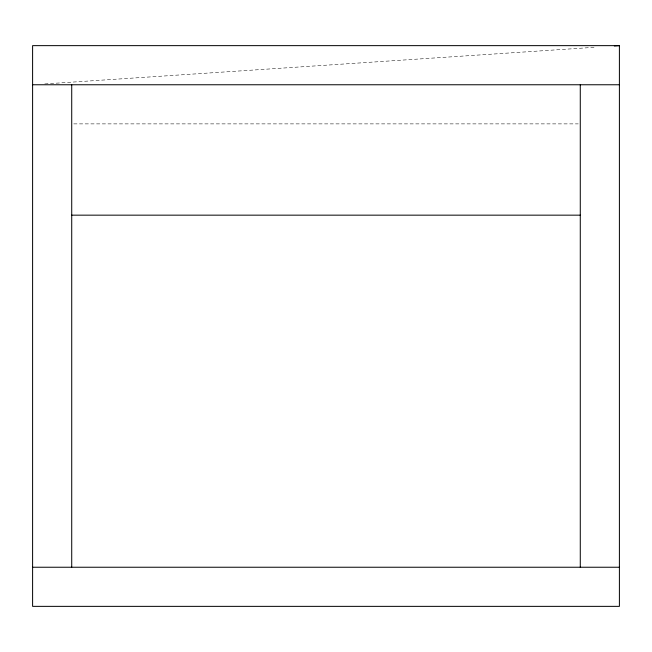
<?xml version="1.0" encoding="UTF-8"?>
<svg xmlns="http://www.w3.org/2000/svg" width="652" height="652" viewBox="0 0 652 652"><rect width="100%" height="100%" fill="white"/><g stroke="black" fill="none" stroke-linecap="round" stroke-linejoin="round"><path stroke-width="0.49" stroke-dasharray="3.26 2.44" d="M44.784 83.945L595.031 47.262M73.757 123.88L578.242 123.88"/><path stroke-width="0.98" d="M614.323 45.982L619.4 45.64L619.4 606.36L32.6 606.36L32.6 45.64L619.4 45.64M32.6 84.76L619.4 84.76M71.72 215.16L580.28 215.16M32.6 567.24L619.4 567.24M580.28 84.76L580.28 567.24M71.72 84.76L71.72 567.24"/></g></svg>
